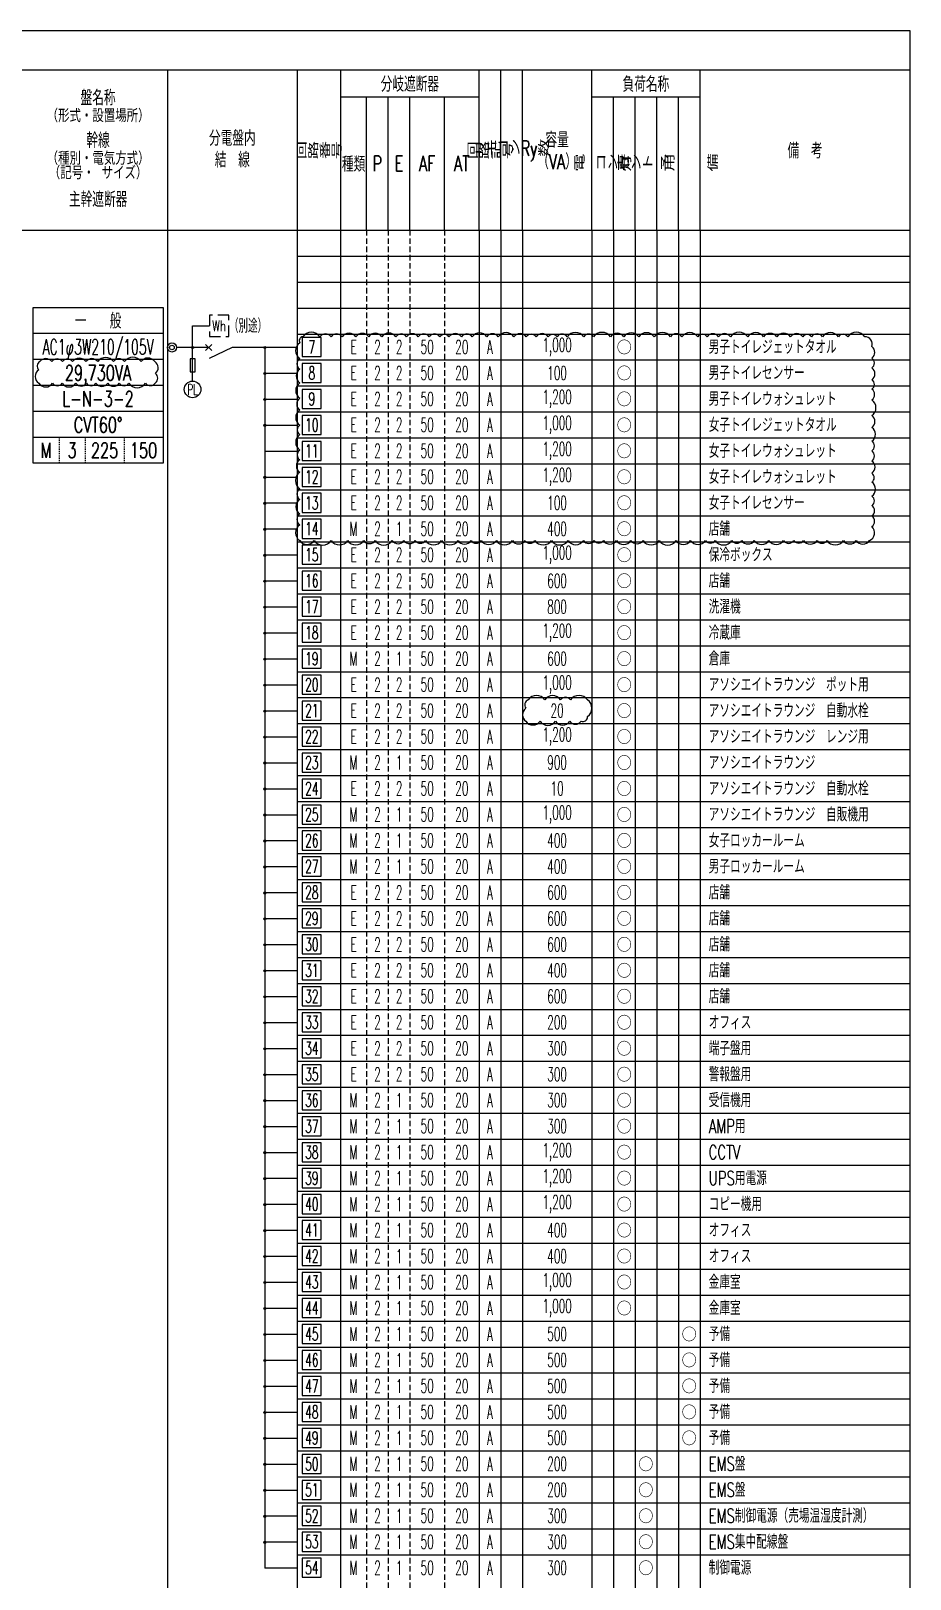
# Model space of a CAD drawing. Header units: millimetres. Extents: x 14 to 1769, y 15 to 581.
# Drawn here: x 624.5 to 827.5, y 223.8 to 581.4 of the extents above; entities that cross this region are included whole.
import ezdxf
from ezdxf.enums import TextEntityAlignment as Align

# ---------------------------------------------------------------- set-up
doc = ezdxf.new("R2010")
doc.units = ezdxf.units.MM
doc.header["$LTSCALE"] = 0.2
for name, pattern in [('_ Dot', [2.6, 1.4, -1.2]), ('DASHED', [19.05, 12.7, -6.35]), ('HIDDEN', [9.525, 6.35, -3.175])]:
    doc.linetypes.add(name, pattern=pattern)
for name, color, linetype in [('1_文字', 3, 'Continuous'), ('1_盤内配線', 1, 'Continuous'), ('1_表', 7, 'Continuous')]:
    doc.layers.add(name, color=color, linetype=linetype)
doc.layers.add('1_追加変更', color=10, linetype='Continuous', plot=False)
doc.styles.add('S', font='simplex.shx', dxfattribs={"width": 0.7, "height": 3, "bigfont": 'extfont2.shx'})
doc.styles.get("Standard").update_dxf_attribs({"font": 'simplex.shx', "width": 0.7, "bigfont": 'extfont2.shx'})
doc.styles.add('V', font='simplex.shx', dxfattribs={"width": 0.7, "height": 3.2, "bigfont": '@extfont2.shx'})

msp = doc.modelspace()

# ---------------------------------------------------------------- linework, layer by layer
at = {"layer": '1_文字', "linetype": 'Continuous'}
for p, q in [((655, 511.57), (625, 511.57)), ((655, 505.57), (625, 505.57)), ((655, 499.57), (625, 499.57)), ((655, 493.57), (625, 493.57)), ((655, 487.57), (625, 487.57))]:
    msp.add_line(p, q, dxfattribs=at)
at = {"layer": '1_文字', "linetype": '_ Dot'}
for p, q in [((631, 487.57), (631, 481.57)), ((637, 487.57), (637, 481.57)), ((646, 487.57), (646, 481.57))]:
    msp.add_line(p, q, dxfattribs=at)
at = {"layer": '1_文字', "linetype": 'Continuous'}
msp.add_lwpolyline([(625, 517.57), (655, 517.57), (655, 481.57), (625, 481.57)], close=True, dxfattribs=at)
at = {"layer": '1_文字'}
for points in [[(687.15, 506.24), (691.55, 506.24), (691.55, 510.64), (687.15, 510.64)], [(687.15, 500.24), (691.55, 500.24), (691.55, 504.64), (687.15, 504.64)], [(687.15, 494.24), (691.55, 494.24), (691.55, 498.64), (687.15, 498.64)], [(687.15, 488.24), (691.55, 488.24), (691.55, 492.64), (687.15, 492.64)], [(687.15, 482.24), (691.55, 482.24), (691.55, 486.64), (687.15, 486.64)], [(687.15, 476.24), (691.55, 476.24), (691.55, 480.64), (687.15, 480.64)], [(687.15, 470.24), (691.55, 470.24), (691.55, 474.64), (687.15, 474.64)], [(687.15, 464.24), (691.55, 464.24), (691.55, 468.64), (687.15, 468.64)], [(687.15, 458.24), (691.55, 458.24), (691.55, 462.64), (687.15, 462.64)], [(687.15, 452.24), (691.55, 452.24), (691.55, 456.64), (687.15, 456.64)], [(687.15, 446.24), (691.55, 446.24), (691.55, 450.64), (687.15, 450.64)], [(687.15, 440.24), (691.55, 440.24), (691.55, 444.64), (687.15, 444.64)], [(687.15, 434.24), (691.55, 434.24), (691.55, 438.64), (687.15, 438.64)], [(687.15, 428.24), (691.55, 428.24), (691.55, 432.64), (687.15, 432.64)], [(687.15, 422.24), (691.55, 422.24), (691.55, 426.64), (687.15, 426.64)], [(687.15, 416.24), (691.55, 416.24), (691.55, 420.64), (687.15, 420.64)], [(687.15, 410.24), (691.55, 410.24), (691.55, 414.64), (687.15, 414.64)], [(687.15, 404.24), (691.55, 404.24), (691.55, 408.64), (687.15, 408.64)], [(687.15, 398.24), (691.55, 398.24), (691.55, 402.64), (687.15, 402.64)], [(687.15, 392.24), (691.55, 392.24), (691.55, 396.64), (687.15, 396.64)], [(687.15, 386.24), (691.55, 386.24), (691.55, 390.64), (687.15, 390.64)], [(687.15, 380.24), (691.55, 380.24), (691.55, 384.64), (687.15, 384.64)], [(687.15, 374.24), (691.55, 374.24), (691.55, 378.64), (687.15, 378.64)], [(687.15, 368.24), (691.55, 368.24), (691.55, 372.64), (687.15, 372.64)], [(687.15, 362.24), (691.55, 362.24), (691.55, 366.64), (687.15, 366.64)], [(687.15, 356.24), (691.55, 356.24), (691.55, 360.64), (687.15, 360.64)], [(687.15, 350.24), (691.55, 350.24), (691.55, 354.64), (687.15, 354.64)], [(687.15, 344.24), (691.55, 344.24), (691.55, 348.64), (687.15, 348.64)], [(687.15, 338.24), (691.55, 338.24), (691.55, 342.64), (687.15, 342.64)], [(687.15, 332.24), (691.55, 332.24), (691.55, 336.64), (687.15, 336.64)], [(687.15, 326.24), (691.55, 326.24), (691.55, 330.64), (687.15, 330.64)], [(687.15, 320.24), (691.55, 320.24), (691.55, 324.64), (687.15, 324.64)], [(687.15, 314.24), (691.55, 314.24), (691.55, 318.64), (687.15, 318.64)], [(687.15, 308.24), (691.55, 308.24), (691.55, 312.64), (687.15, 312.64)], [(687.15, 302.24), (691.55, 302.24), (691.55, 306.64), (687.15, 306.64)], [(687.15, 296.24), (691.55, 296.24), (691.55, 300.64), (687.15, 300.64)], [(687.15, 290.24), (691.55, 290.24), (691.55, 294.64), (687.15, 294.64)], [(687.15, 284.24), (691.55, 284.24), (691.55, 288.64), (687.15, 288.64)], [(687.15, 278.24), (691.55, 278.24), (691.55, 282.64), (687.15, 282.64)], [(687.15, 272.24), (691.55, 272.24), (691.55, 276.64), (687.15, 276.64)], [(687.15, 266.24), (691.55, 266.24), (691.55, 270.64), (687.15, 270.64)], [(687.15, 260.24), (691.55, 260.24), (691.55, 264.64), (687.15, 264.64)], [(687.15, 254.24), (691.55, 254.24), (691.55, 258.64), (687.15, 258.64)], [(687.15, 248.24), (691.55, 248.24), (691.55, 252.64), (687.15, 252.64)], [(687.15, 242.24), (691.55, 242.24), (691.55, 246.64), (687.15, 246.64)], [(687.15, 236.24), (691.55, 236.24), (691.55, 240.64), (687.15, 240.64)], [(687.15, 230.24), (691.55, 230.24), (691.55, 234.64), (687.15, 234.64)], [(687.15, 224.24), (691.55, 224.24), (691.55, 228.64), (687.15, 228.64)]]:
    msp.add_lwpolyline(points, close=True, dxfattribs=at)
at = {"layer": '1_盤内配線', "color": 1, "linetype": 'Continuous'}
for p, q in [((661.83, 500.56), (661.83, 513.33)), ((661.83, 513.33), (665.71, 513.33))]:
    msp.add_line(p, q, dxfattribs=at)
at = {"layer": '1_盤内配線', "linetype": 'Continuous'}
for p, q in [((665.55, 508.33), (658.1, 508.33)), ((686, 508.33), (671, 508.33)), ((678.5, 508.33), (678.5, 226.33)), ((686, 502.33), (678.5, 502.33)), ((686, 496.33), (678.5, 496.33)), ((686, 490.33), (678.5, 490.33)), ((686, 484.33), (678.5, 484.33)), ((686, 478.33), (678.5, 478.33)), ((686, 472.33), (678.5, 472.33)), ((686, 466.33), (678.5, 466.33)), ((686, 460.33), (678.5, 460.33)), ((686, 454.33), (678.5, 454.33)), ((686, 448.33), (678.5, 448.33)), ((686, 442.33), (678.5, 442.33)), ((686, 436.33), (678.5, 436.33)), ((686, 430.33), (678.5, 430.33)), ((686, 424.33), (678.5, 424.33)), ((686, 418.33), (678.5, 418.33)), ((686, 412.33), (678.5, 412.33)), ((686, 406.33), (678.5, 406.33)), ((686, 400.33), (678.5, 400.33)), ((686, 394.33), (678.5, 394.33)), ((686, 388.33), (678.5, 388.33)), ((686, 382.33), (678.5, 382.33)), ((686, 376.33), (678.5, 376.33)), ((686, 370.33), (678.5, 370.33)), ((686, 364.33), (678.5, 364.33)), ((686, 358.33), (678.5, 358.33)), ((686, 352.33), (678.5, 352.33)), ((686, 346.33), (678.5, 346.33)), ((686, 340.33), (678.5, 340.33)), ((686, 334.33), (678.5, 334.33)), ((686, 328.33), (678.5, 328.33)), ((686, 322.33), (678.5, 322.33)), ((686, 316.33), (678.5, 316.33)), ((686, 310.33), (678.5, 310.33)), ((686, 304.33), (678.5, 304.33)), ((686, 298.33), (678.5, 298.33)), ((686, 292.33), (678.5, 292.33)), ((686, 286.33), (678.5, 286.33)), ((686, 280.33), (678.5, 280.33)), ((686, 274.33), (678.5, 274.33)), ((686, 268.33), (678.5, 268.33)), ((686, 262.33), (678.5, 262.33)), ((686, 256.33), (678.5, 256.33)), ((686, 250.33), (678.5, 250.33)), ((686, 244.33), (678.5, 244.33)), ((686, 238.33), (678.5, 238.33)), ((686, 232.33), (678.5, 232.33)), ((686, 226.33), (678.5, 226.33))]:
    msp.add_line(p, q, dxfattribs=at)
at = {"layer": '1_盤内配線', "color": 2}
for p, q in [((664.84, 509.03), (666.26, 507.62)), ((666.26, 509.03), (664.84, 507.62))]:
    msp.add_line(p, q, dxfattribs=at)
at = {"layer": '1_盤内配線', "color": 2, "linetype": 'Continuous'}
msp.add_line((671, 508.33), (665.62, 505.82), dxfattribs=at)
at = {"layer": '1_盤内配線', "color": 7, "linetype": 'DASHED'}
msp.add_lwpolyline([(665.71, 510.83), (670.21, 510.83), (670.21, 515.83), (665.71, 515.83)], close=True, dxfattribs=at)
at = {"layer": '1_盤内配線', "color": 2, "linetype": 'Continuous'}
msp.add_lwpolyline([(661.23, 502.71), (662.43, 502.71), (662.43, 505.71), (661.23, 505.71)], close=True, dxfattribs=at)
at = {"layer": '1_盤内配線', "color": 4, "linetype": 'Continuous'}
for radius in [1.05, 0.525]:
    msp.add_circle((657.05, 508.33), radius, dxfattribs=at)
at = {"layer": '1_盤内配線', "linetype": 'Continuous'}
for centre in [(661.83, 508.33), (678.5, 508.33), (678.5, 502.33), (678.5, 496.33), (678.5, 490.33), (678.5, 478.33), (678.5, 472.33), (678.5, 466.33), (678.5, 460.33), (678.5, 454.33), (678.5, 448.33), (678.5, 442.33), (678.5, 436.33), (678.5, 430.33), (678.5, 424.33), (678.5, 418.33), (678.5, 412.33), (678.5, 406.33), (678.5, 400.33), (678.5, 394.33), (678.5, 388.33), (678.5, 382.33), (678.5, 376.33), (678.5, 370.33), (678.5, 364.33), (678.5, 358.33), (678.5, 352.33), (678.5, 346.33), (678.5, 340.33), (678.5, 334.33), (678.5, 328.33), (678.5, 322.33), (678.5, 316.33), (678.5, 310.33), (678.5, 304.33), (678.5, 298.33), (678.5, 292.33), (678.5, 286.33), (678.5, 280.33), (678.5, 274.33), (678.5, 268.33), (678.5, 262.33), (678.5, 256.33), (678.5, 250.33), (678.5, 244.33), (678.5, 238.33), (678.5, 232.33)]:
    msp.add_circle(centre, 0.25, dxfattribs=at)
at = {"layer": '1_盤内配線', "color": 2, "linetype": 'Continuous'}
msp.add_circle((661.83, 498.64), 1.92, dxfattribs=at)
at = {"layer": '1_表', "color": 6, "linetype": 'Continuous'}
msp.add_line((13.5, 572.44), (827.5, 572.44), dxfattribs=at)
at = {"layer": '1_表', "linetype": 'Continuous'}
for p, q in [((656, 572.44), (656, 535.44)), ((686, 572.44), (686, 535.44)), ((696, 572.44), (696, 535.44)), ((728, 535.44), (728, 572.44)), ((733, 535.44), (733, 572.44)), ((738, 535.44), (738, 572.44)), ((754, 535.44), (754, 572.44)), ((779, 535.44), (779, 572.44)), ((696, 566.19), (728, 566.19)), ((702, 535.44), (702, 566.19)), ((707, 535.44), (707, 566.19)), ((712, 535.44), (712, 566.19)), ((720, 535.44), (720, 566.19)), ((754, 566.19), (779, 566.19)), ((759, 535.44), (759, 566.19)), ((764, 535.44), (764, 566.19)), ((769, 535.44), (769, 566.19)), ((774, 535.44), (774, 566.19)), ((656, 535.44), (656, 31.44)), ((686, 535.44), (686, 31.44)), ((696, 535.44), (696, 31.44)), ((728, 535.44), (728, 31.44)), ((733, 535.44), (733, 31.44)), ((738, 535.44), (738, 31.44)), ((754, 535.44), (754, 31.44)), ((759, 535.44), (759, 31.44)), ((764, 535.44), (764, 31.44)), ((769, 535.44), (769, 31.44)), ((774, 535.44), (774, 31.44)), ((779, 535.44), (779, 31.44)), ((686, 529.44), (827.5, 529.44)), ((686, 523.44), (827.5, 523.44)), ((686, 517.44), (827.5, 517.44)), ((686, 511.44), (827.5, 511.44)), ((686, 505.44), (827.5, 505.44)), ((686, 499.44), (827.5, 499.44)), ((686, 493.44), (827.5, 493.44)), ((686, 487.44), (827.5, 487.44)), ((686, 481.44), (827.5, 481.44)), ((686, 475.44), (827.5, 475.44)), ((686, 469.44), (827.5, 469.44)), ((686, 463.44), (827.5, 463.44)), ((686, 457.44), (827.5, 457.44)), ((686, 451.44), (827.5, 451.44)), ((686, 445.44), (827.5, 445.44)), ((686, 439.44), (827.5, 439.44)), ((686, 433.44), (827.5, 433.44)), ((686, 427.44), (827.5, 427.44)), ((686, 421.44), (827.5, 421.44)), ((686, 415.44), (827.5, 415.44)), ((686, 409.44), (827.5, 409.44)), ((686, 403.44), (827.5, 403.44)), ((686, 397.44), (827.5, 397.44)), ((686, 391.44), (827.5, 391.44)), ((686, 385.44), (827.5, 385.44)), ((686, 379.44), (827.5, 379.44)), ((686, 373.44), (827.5, 373.44)), ((686, 367.44), (827.5, 367.44)), ((686, 361.44), (827.5, 361.44)), ((686, 355.44), (827.5, 355.44)), ((686, 349.44), (827.5, 349.44)), ((686, 343.44), (827.5, 343.44)), ((686, 337.44), (827.5, 337.44)), ((686, 331.44), (827.5, 331.44)), ((686, 325.44), (827.5, 325.44)), ((686, 319.44), (827.5, 319.44)), ((686, 313.44), (827.5, 313.44)), ((686, 307.44), (827.5, 307.44)), ((686, 301.44), (827.5, 301.44)), ((686, 295.44), (827.5, 295.44)), ((686, 289.44), (827.5, 289.44)), ((686, 283.44), (827.5, 283.44)), ((686, 277.44), (827.5, 277.44)), ((686, 271.44), (827.5, 271.44)), ((686, 265.44), (827.5, 265.44)), ((686, 259.44), (827.5, 259.44)), ((686, 253.44), (827.5, 253.44)), ((686, 247.44), (827.5, 247.44)), ((686, 241.44), (827.5, 241.44)), ((686, 235.44), (827.5, 235.44)), ((686, 229.44), (827.5, 229.44))]:
    msp.add_line(p, q, dxfattribs=at)
at = {"layer": '1_表', "linetype": 'HIDDEN'}
for p, q in [((702, 535.44), (702, 31.44)), ((707, 535.44), (707, 31.44)), ((712, 535.44), (712, 31.44)), ((720, 535.44), (720, 31.44))]:
    msp.add_line(p, q, dxfattribs=at)
at = {"layer": '1_表', "color": 6}
msp.add_lwpolyline([(13.5, 31.44), (827.5, 31.44), (827.5, 581.44), (13.5, 581.44)], close=True, dxfattribs=at)
at = {"layer": '1_表', "color": 6, "linetype": 'Continuous'}
msp.add_lwpolyline([(217, 535.44), (404.5, 535.44), (827.5, 535.44)], dxfattribs=at)
at = {"layer": '1_追加変更'}
for points in [[(686.56, 463.71, 0.520567), (689.88, 463.71, 0.520567), (693.84, 463.71, 0.520567), (697.64, 463.71, 0.520567), (701.36, 463.71, 0.520567), (703.99, 463.71, 0.520567), (707.94, 463.71, 0.520567), (710.64, 463.71, 0.520567), (713.26, 463.71, 0.520567), (715.63, 463.71, 0.520567), (719.31, 463.71, 0.520567), (723.12, 463.71, 0.520567), (726.12, 463.71, 0.520567), (728.46, 463.71, 0.520567), (731.98, 463.71, 0.520567), (735.7, 463.71, 0.520567), (738.59, 463.71, 0.520567), (740.85, 463.71, 0.520567), (744.68, 463.71, 0.520567), (748.52, 463.71, 0.520567), (752.1, 463.71, 0.520567), (754.57, 463.71, 0.520567), (756.7, 463.71, 0.520567), (759.7, 463.71, 0.520567), (763.06, 463.71, 0.520567), (765.85, 463.71, 0.520567), (769.59, 463.71, 0.520567), (773.48, 463.71, 0.520567), (776.83, 463.71, 0.520567), (780.28, 463.71, 0.520567), (782.52, 463.71, 0.520567), (786.37, 463.71, 0.520567), (788.63, 463.71, 0.520567), (791.54, 463.71, 0.520567), (794.93, 463.71, 0.520567), (798.27, 463.71, 0.520567), (800.69, 463.71, 0.520567), (802.91, 463.71, 0.520567), (806.03, 463.71, 0.520567), (808.33, 463.71, 0.520567), (812.14, 463.71, 0.520567), (815.08, 463.71, 0.520567), (818.14, 463.71, 0.520567), (818.69, 466.96, 0.520567), (818.69, 469.41, 0.520567), (818.69, 471.79, 0.520567), (818.69, 473.99, 0.520567), (818.69, 477.2, 0.520567), (818.69, 479.29, 0.520567), (818.69, 482.1, 0.520567), (818.69, 484.43, 0.520567), (818.69, 486.72, 0.520567), (818.69, 489.85, 0.520567), (818.69, 492.58, 0.520567), (818.69, 496.23, 0.520567), (818.69, 498.7, 0.520567), (818.69, 500.88, 0.520567), (818.69, 503.61, 0.520567), (818.69, 505.88, 0.520567), (818.69, 508.52, 0.520567), (817.07, 510.81, 0.520567), (813.1, 510.81, 0.520567), (810.96, 510.81, 0.520567), (807.29, 510.81, 0.520567), (804.75, 510.81, 0.520567), (802.74, 510.81, 0.520567), (799.9, 510.81, 0.520567), (796.71, 510.81, 0.520567), (793.7, 510.81, 0.520567), (790.01, 510.81, 0.520567), (786.02, 510.81, 0.520567), (783.29, 510.81, 0.520567), (780.63, 510.81, 0.520567), (778.47, 510.81, 0.520567), (774.82, 510.81, 0.520567), (772.17, 510.81, 0.520567), (768.41, 510.81, 0.520567), (764.85, 510.81, 0.520567), (761.41, 510.81, 0.520567), (758.32, 510.81, 0.520567), (754.44, 510.81, 0.520567), (752.15, 510.81, 0.520567), (748.3, 510.81, 0.520567), (745.98, 510.81, 0.520567), (743.97, 510.81, 0.520567), (741.14, 510.81, 0.520567), (738.89, 510.81, 0.520567), (736.02, 510.81, 0.520567), (732.39, 510.81, 0.520567), (729.76, 510.81, 0.520567), (726.41, 510.81, 0.520567), (723.93, 510.81, 0.520567), (721.03, 510.81, 0.520567), (718.94, 510.81, 0.520567), (716.47, 510.81, 0.520567), (713.94, 510.81, 0.520567), (711.24, 510.81, 0.520567), (708.79, 510.81, 0.520567), (705.52, 510.81, 0.520567), (702.49, 510.81, 0.520567), (699.55, 510.81, 0.520567), (696.34, 510.81, 0.520567), (693.79, 510.81, 0.520567), (691.24, 510.81, 0.520567), (687.28, 510.81, 0.520567), (686.56, 509.39, 0.520567), (686.56, 505.78, 0.520567), (686.56, 503.34, 0.520567), (686.56, 500.15, 0.520567), (686.56, 496.6, 0.520567), (686.56, 493.91, 0.520567), (686.56, 490.36, 0.520567), (686.56, 488.2, 0.520567), (686.56, 484.63, 0.520567), (686.56, 482.4, 0.520567), (686.56, 479.49, 0.520567), (686.56, 475.69, 0.520567), (686.56, 473.23, 0.520567), (686.56, 469.89, 0.520567), (686.56, 467.36, 0.520567)], [(626.3, 500.05, 0.520567), (629.5, 500.05, 0.520567), (631.68, 500.05, 0.520567), (634.89, 500.05, 0.520567), (637.33, 500.05, 0.520567), (639.49, 500.05, 0.520567), (642.23, 500.05, 0.520567), (644.89, 500.05, 0.520567), (647.1, 500.05, 0.520567), (650.97, 500.05, 0.520567), (653.23, 500.16, 0.520567), (653.23, 502.33, 0.520567), (653.07, 505.06, 0.520567), (649.93, 505.06, 0.520567), (646.11, 505.06, 0.520567), (643.55, 505.06, 0.520567), (639.93, 505.06, 0.520567), (637.2, 505.06, 0.520567), (634.11, 505.06, 0.520567), (631.77, 505.06, 0.520567), (629.3, 505.06, 0.520567), (626.56, 505.06, 0.520567), (626.3, 503.2, 0.520567)], [(738.8, 421.97, 0.520567), (742.05, 421.97, 0.520567), (745.63, 421.97, 0.520567), (748.92, 421.97, 0.520567), (751.52, 421.97, 0.520567), (753.05, 423.07, 0.520567), (753.05, 426.9, 0.520567), (749.09, 426.95, 0.520567), (746.8, 426.95, 0.520567), (743.13, 426.95, 0.520567), (739.34, 426.95, 0.520567), (738.8, 424.99, 0.520567)]]:
    msp.add_lwpolyline(points, format="xyb", close=True, dxfattribs=at)

# ---------------------------------------------------------------- texts
at = {"layer": '1_文字', "linetype": 'Continuous'}
for s, height, width, p in [('分岐遮断器', 3.5, 0.7, (712, 569.31)), ('負荷名称', 3.5, 0.7, (766.5, 569.31)), ('盤名称', 3.5, 0.7, (640, 566.19)), ('（形式・設置場所）', 3, 0.8, (640, 562.03)), ('幹線', 3.5, 0.7, (640, 556.35)), ('容量', 3.5, 0.7, (746, 556.44)), ('備\u3000考', 3.5, 0.7, (803.25, 553.94)), ('（種別・電気方式）', 3, 0.8, (640, 552.18)), ('種類', 3.5, 0.7, (699, 550.81)), ('P', 3.5, 0.7, (704.5, 550.81)), ('E', 3.5, 0.7, (709.5, 550.81)), ('AF', 3.5, 0.7, (716, 550.81)), ('AT', 3.5, 0.7, (724, 550.81)), ('（VA）', 3.5, 0.7, (746, 551.44)), ('（記号・ サイズ）', 3, 0.8, (640, 548.85)), ('主幹遮断器', 3.5, 0.7, (640, 542.69))]:
    msp.add_text(s, height=height, dxfattribs=dict(at, width=width)).set_placement(p, align=Align.MIDDLE)
for s, width, p in [('分電盤内', 0.7, (671, 556.66)), ('結\u3000線', 0.7, (671, 551.66)), ('一\u3000\u3000般', 0.7, (640, 514.46)), ('AC1φ3W210/105V', 0.6, (640, 508.46)), ('29,730VA', 0.7, (640, 502.46)), ('L-N-3-2', 0.7, (640, 496.46)), ('CVT60°', 0.7, (640, 490.46)), ('M', 0.7, (628, 484.57)), ('3', 0.7, (634, 484.57)), ('225', 0.7, (641.5, 484.57)), ('150', 0.7, (650.5, 484.57))]:
    msp.add_text(s, height=3.5, dxfattribs=dict(at, width=width)).set_placement(p, align=Align.MIDDLE_CENTER)
at = {"layer": '1_文字', "linetype": 'Continuous', "style": 'V', "width": 0.7}
for s, p in [('回路番号', (691, 553.94)), ('回路記号', (730.5, 553.94)), ('リモコンRy数', (735.5, 553.94)), ('電\u3000\u3000\u3000灯', (756.5, 551.03)), ('コンセント', (761.5, 551.03)), ('専\u3000\u3000\u3000用', (766.5, 551.03)), ('予\u3000\u3000\u3000備', (776.5, 551.03))]:
    msp.add_text(s, height=3.5, dxfattribs=at).set_placement(p, align=Align.MIDDLE)
at = {"layer": '1_文字'}
for s, width, p in [('（別途）', 0.6, (670.21, 513.33)), ('男子トイレジェットタオル', 0.7, (781, 508.44)), ('男子トイレセンサー', 0.7, (781, 502.44)), ('男子トイレウォシュレット', 0.7, (781, 496.44)), ('女子トイレジェットタオル', 0.7, (781, 490.44)), ('女子トイレウォシュレット', 0.7, (781, 484.44)), ('女子トイレウォシュレット', 0.7, (781, 478.44)), ('女子トイレセンサー', 0.7, (781, 472.44)), ('店舗', 0.7, (781, 466.44)), ('保冷ボックス', 0.7, (781, 460.44)), ('店舗', 0.7, (781, 454.44)), ('洗濯機', 0.7, (781, 448.44)), ('冷蔵庫', 0.7, (781, 442.44)), ('倉庫', 0.7, (781, 436.44)), ('アソシエイトラウンジ\u3000ポット用', 0.7, (781, 430.44)), ('アソシエイトラウンジ\u3000自動水栓', 0.7, (781, 424.44)), ('アソシエイトラウンジ\u3000レンジ用', 0.7, (781, 418.44)), ('アソシエイトラウンジ', 0.7, (781, 412.44)), ('アソシエイトラウンジ\u3000自動水栓', 0.7, (781, 406.44)), ('アソシエイトラウンジ\u3000自販機用', 0.7, (781, 400.44)), ('女子ロッカールーム', 0.7, (781, 394.44)), ('男子ロッカールーム', 0.7, (781, 388.44)), ('店舗', 0.7, (781, 382.44)), ('店舗', 0.7, (781, 376.44)), ('店舗', 0.7, (781, 370.44)), ('店舗', 0.7, (781, 364.44)), ('店舗', 0.7, (781, 358.44)), ('オフィス', 0.7, (781, 352.44)), ('端子盤用', 0.7, (781, 346.44)), ('警報盤用', 0.7, (781, 340.44)), ('受信機用', 0.7, (781, 334.44)), ('AMP用', 0.7, (781, 328.44)), ('CCTV', 0.7, (781, 322.44)), ('UPS用電源', 0.7, (781, 316.44)), ('コピー機用', 0.7, (781, 310.44)), ('オフィス', 0.7, (781, 304.44)), ('オフィス', 0.7, (781, 298.44)), ('金庫室', 0.7, (781, 292.44)), ('金庫室', 0.7, (781, 286.44)), ('予備', 0.7, (781, 280.44)), ('予備', 0.7, (781, 274.44)), ('予備', 0.7, (781, 268.44)), ('予備', 0.7, (781, 262.44)), ('予備', 0.7, (781, 256.44)), ('EMS盤', 0.7, (781, 250.44)), ('EMS盤', 0.7, (781, 244.44)), ('EMS制御電源（売場温湿度計測）', 0.7, (781, 238.44)), ('EMS集中配線盤', 0.7, (781, 232.44)), ('制御電源', 0.7, (781, 226.44))]:
    msp.add_text(s, height=3.2, dxfattribs=dict(at, width=width)).set_placement(p, align=Align.MIDDLE_LEFT)
for s, height, width, p in [('7', 3, 0.6, (689.35, 508.44)), ('E', 3.2, 0.55, (699, 508.44)), ('2', 3.2, 0.55, (704.5, 508.44)), ('2', 3.2, 0.55, (709.5, 508.44)), ('50', 3.2, 0.55, (716, 508.44)), ('20', 3.2, 0.55, (724, 508.44)), ('A', 3.2, 0.55, (730.5, 508.44)), ('1,000', 3.2, 0.55, (746, 508.44)), ('8', 3, 0.6, (689.35, 502.44)), ('E', 3.2, 0.55, (699, 502.44)), ('2', 3.2, 0.55, (704.5, 502.44)), ('2', 3.2, 0.55, (709.5, 502.44)), ('50', 3.2, 0.55, (716, 502.44)), ('20', 3.2, 0.55, (724, 502.44)), ('A', 3.2, 0.55, (730.5, 502.44)), ('100', 3.2, 0.55, (746, 502.44)), ('9', 3, 0.6, (689.35, 496.44)), ('E', 3.2, 0.55, (699, 496.44)), ('2', 3.2, 0.55, (704.5, 496.44)), ('2', 3.2, 0.55, (709.5, 496.44)), ('50', 3.2, 0.55, (716, 496.44)), ('20', 3.2, 0.55, (724, 496.44)), ('A', 3.2, 0.55, (730.5, 496.44)), ('1,200', 3.2, 0.55, (746, 496.44)), ('10', 3, 0.6, (689.35, 490.44)), ('E', 3.2, 0.55, (699, 490.44)), ('2', 3.2, 0.55, (704.5, 490.44)), ('2', 3.2, 0.55, (709.5, 490.44)), ('50', 3.2, 0.55, (716, 490.44)), ('20', 3.2, 0.55, (724, 490.44)), ('A', 3.2, 0.55, (730.5, 490.44)), ('1,000', 3.2, 0.55, (746, 490.44)), ('1,200', 3.2, 0.55, (746, 484.44)), ('11', 3, 0.6, (689.35, 484.44)), ('E', 3.2, 0.55, (699, 484.44)), ('2', 3.2, 0.55, (704.5, 484.44)), ('2', 3.2, 0.55, (709.5, 484.44)), ('50', 3.2, 0.55, (716, 484.44)), ('20', 3.2, 0.55, (724, 484.44)), ('A', 3.2, 0.55, (730.5, 484.44)), ('12', 3, 0.6, (689.35, 478.44)), ('E', 3.2, 0.55, (699, 478.44)), ('2', 3.2, 0.55, (704.5, 478.44)), ('2', 3.2, 0.55, (709.5, 478.44)), ('50', 3.2, 0.55, (716, 478.44)), ('20', 3.2, 0.55, (724, 478.44)), ('A', 3.2, 0.55, (730.5, 478.44)), ('1,200', 3.2, 0.55, (746, 478.44)), ('13', 3, 0.6, (689.35, 472.44)), ('E', 3.2, 0.55, (699, 472.44)), ('2', 3.2, 0.55, (704.5, 472.44)), ('2', 3.2, 0.55, (709.5, 472.44)), ('50', 3.2, 0.55, (716, 472.44)), ('20', 3.2, 0.55, (724, 472.44)), ('A', 3.2, 0.55, (730.5, 472.44)), ('100', 3.2, 0.55, (746, 472.44)), ('14', 3, 0.6, (689.35, 466.44)), ('M', 3.2, 0.55, (699, 466.44)), ('2', 3.2, 0.55, (704.5, 466.44)), ('1', 3.2, 0.55, (709.5, 466.44)), ('50', 3.2, 0.55, (716, 466.44)), ('20', 3.2, 0.55, (724, 466.44)), ('A', 3.2, 0.55, (730.5, 466.44)), ('400', 3.2, 0.55, (746, 466.44)), ('15', 3, 0.6, (689.35, 460.44)), ('E', 3.2, 0.55, (699, 460.44)), ('2', 3.2, 0.55, (704.5, 460.44)), ('2', 3.2, 0.55, (709.5, 460.44)), ('50', 3.2, 0.55, (716, 460.44)), ('20', 3.2, 0.55, (724, 460.44)), ('A', 3.2, 0.55, (730.5, 460.44)), ('1,000', 3.2, 0.55, (746, 460.44)), ('16', 3, 0.6, (689.35, 454.44)), ('E', 3.2, 0.55, (699, 454.44)), ('2', 3.2, 0.55, (704.5, 454.44)), ('2', 3.2, 0.55, (709.5, 454.44)), ('50', 3.2, 0.55, (716, 454.44)), ('20', 3.2, 0.55, (724, 454.44)), ('A', 3.2, 0.55, (730.5, 454.44)), ('600', 3.2, 0.55, (746, 454.44)), ('17', 3, 0.6, (689.35, 448.44)), ('E', 3.2, 0.55, (699, 448.44)), ('2', 3.2, 0.55, (704.5, 448.44)), ('2', 3.2, 0.55, (709.5, 448.44)), ('50', 3.2, 0.55, (716, 448.44)), ('20', 3.2, 0.55, (724, 448.44)), ('A', 3.2, 0.55, (730.5, 448.44)), ('800', 3.2, 0.55, (746, 448.44)), ('18', 3, 0.6, (689.35, 442.44)), ('E', 3.2, 0.55, (699, 442.44)), ('2', 3.2, 0.55, (704.5, 442.44)), ('2', 3.2, 0.55, (709.5, 442.44)), ('50', 3.2, 0.55, (716, 442.44)), ('20', 3.2, 0.55, (724, 442.44)), ('A', 3.2, 0.55, (730.5, 442.44)), ('1,200', 3.2, 0.55, (746, 442.44)), ('19', 3, 0.6, (689.35, 436.44)), ('M', 3.2, 0.55, (699, 436.44)), ('2', 3.2, 0.55, (704.5, 436.44)), ('1', 3.2, 0.55, (709.5, 436.44)), ('50', 3.2, 0.55, (716, 436.44)), ('20', 3.2, 0.55, (724, 436.44)), ('A', 3.2, 0.55, (730.5, 436.44)), ('600', 3.2, 0.55, (746, 436.44)), ('20', 3, 0.6, (689.35, 430.44)), ('E', 3.2, 0.55, (699, 430.44)), ('2', 3.2, 0.55, (704.5, 430.44)), ('2', 3.2, 0.55, (709.5, 430.44)), ('50', 3.2, 0.55, (716, 430.44)), ('20', 3.2, 0.55, (724, 430.44)), ('A', 3.2, 0.55, (730.5, 430.44)), ('1,000', 3.2, 0.55, (746, 430.44)), ('21', 3, 0.6, (689.35, 424.44)), ('E', 3.2, 0.55, (699, 424.44)), ('2', 3.2, 0.55, (704.5, 424.44)), ('2', 3.2, 0.55, (709.5, 424.44)), ('50', 3.2, 0.55, (716, 424.44)), ('20', 3.2, 0.55, (724, 424.44)), ('A', 3.2, 0.55, (730.5, 424.44)), ('20', 3.2, 0.55, (746, 424.44)), ('22', 3, 0.6, (689.35, 418.44)), ('E', 3.2, 0.55, (699, 418.44)), ('2', 3.2, 0.55, (704.5, 418.44)), ('2', 3.2, 0.55, (709.5, 418.44)), ('50', 3.2, 0.55, (716, 418.44)), ('20', 3.2, 0.55, (724, 418.44)), ('A', 3.2, 0.55, (730.5, 418.44)), ('1,200', 3.2, 0.55, (746, 418.44)), ('23', 3, 0.6, (689.35, 412.44)), ('M', 3.2, 0.55, (699, 412.44)), ('2', 3.2, 0.55, (704.5, 412.44)), ('1', 3.2, 0.55, (709.5, 412.44)), ('50', 3.2, 0.55, (716, 412.44)), ('20', 3.2, 0.55, (724, 412.44)), ('A', 3.2, 0.55, (730.5, 412.44)), ('900', 3.2, 0.55, (746, 412.44)), ('24', 3, 0.6, (689.35, 406.44)), ('E', 3.2, 0.55, (699, 406.44)), ('2', 3.2, 0.55, (704.5, 406.44)), ('2', 3.2, 0.55, (709.5, 406.44)), ('50', 3.2, 0.55, (716, 406.44)), ('20', 3.2, 0.55, (724, 406.44)), ('A', 3.2, 0.55, (730.5, 406.44)), ('10', 3.2, 0.55, (746, 406.44)), ('25', 3, 0.6, (689.35, 400.44)), ('M', 3.2, 0.55, (699, 400.44)), ('2', 3.2, 0.55, (704.5, 400.44)), ('1', 3.2, 0.55, (709.5, 400.44)), ('50', 3.2, 0.55, (716, 400.44)), ('20', 3.2, 0.55, (724, 400.44)), ('A', 3.2, 0.55, (730.5, 400.44)), ('1,000', 3.2, 0.55, (746, 400.44)), ('26', 3, 0.6, (689.35, 394.44)), ('M', 3.2, 0.55, (699, 394.44)), ('2', 3.2, 0.55, (704.5, 394.44)), ('1', 3.2, 0.55, (709.5, 394.44)), ('50', 3.2, 0.55, (716, 394.44)), ('20', 3.2, 0.55, (724, 394.44)), ('A', 3.2, 0.55, (730.5, 394.44)), ('400', 3.2, 0.55, (746, 394.44)), ('27', 3, 0.6, (689.35, 388.44)), ('M', 3.2, 0.55, (699, 388.44)), ('2', 3.2, 0.55, (704.5, 388.44)), ('1', 3.2, 0.55, (709.5, 388.44)), ('50', 3.2, 0.55, (716, 388.44)), ('20', 3.2, 0.55, (724, 388.44)), ('A', 3.2, 0.55, (730.5, 388.44)), ('400', 3.2, 0.55, (746, 388.44)), ('28', 3, 0.6, (689.35, 382.44)), ('E', 3.2, 0.55, (699, 382.44)), ('2', 3.2, 0.55, (704.5, 382.44)), ('2', 3.2, 0.55, (709.5, 382.44)), ('50', 3.2, 0.55, (716, 382.44)), ('20', 3.2, 0.55, (724, 382.44)), ('A', 3.2, 0.55, (730.5, 382.44)), ('600', 3.2, 0.55, (746, 382.44)), ('29', 3, 0.6, (689.35, 376.44)), ('E', 3.2, 0.55, (699, 376.44)), ('2', 3.2, 0.55, (704.5, 376.44)), ('2', 3.2, 0.55, (709.5, 376.44)), ('50', 3.2, 0.55, (716, 376.44)), ('20', 3.2, 0.55, (724, 376.44)), ('A', 3.2, 0.55, (730.5, 376.44)), ('600', 3.2, 0.55, (746, 376.44)), ('30', 3, 0.6, (689.35, 370.44)), ('E', 3.2, 0.55, (699, 370.44)), ('2', 3.2, 0.55, (704.5, 370.44)), ('2', 3.2, 0.55, (709.5, 370.44)), ('50', 3.2, 0.55, (716, 370.44)), ('20', 3.2, 0.55, (724, 370.44)), ('A', 3.2, 0.55, (730.5, 370.44)), ('600', 3.2, 0.55, (746, 370.44)), ('31', 3, 0.6, (689.35, 364.44)), ('E', 3.2, 0.55, (699, 364.44)), ('2', 3.2, 0.55, (704.5, 364.44)), ('2', 3.2, 0.55, (709.5, 364.44)), ('50', 3.2, 0.55, (716, 364.44)), ('20', 3.2, 0.55, (724, 364.44)), ('A', 3.2, 0.55, (730.5, 364.44)), ('400', 3.2, 0.55, (746, 364.44)), ('32', 3, 0.6, (689.35, 358.44)), ('E', 3.2, 0.55, (699, 358.44)), ('2', 3.2, 0.55, (704.5, 358.44)), ('2', 3.2, 0.55, (709.5, 358.44)), ('50', 3.2, 0.55, (716, 358.44)), ('20', 3.2, 0.55, (724, 358.44)), ('A', 3.2, 0.55, (730.5, 358.44)), ('600', 3.2, 0.55, (746, 358.44)), ('E', 3.2, 0.55, (699, 352.44)), ('2', 3.2, 0.55, (704.5, 352.44)), ('2', 3.2, 0.55, (709.5, 352.44)), ('50', 3.2, 0.55, (716, 352.44)), ('20', 3.2, 0.55, (724, 352.44)), ('A', 3.2, 0.55, (730.5, 352.44)), ('200', 3.2, 0.55, (746, 352.44)), ('33', 3, 0.6, (689.35, 352.44)), ('34', 3, 0.6, (689.35, 346.44)), ('E', 3.2, 0.55, (699, 346.44)), ('2', 3.2, 0.55, (704.5, 346.44)), ('2', 3.2, 0.55, (709.5, 346.44)), ('50', 3.2, 0.55, (716, 346.44)), ('20', 3.2, 0.55, (724, 346.44)), ('A', 3.2, 0.55, (730.5, 346.44)), ('300', 3.2, 0.55, (746, 346.44)), ('35', 3, 0.6, (689.35, 340.44)), ('E', 3.2, 0.55, (699, 340.44)), ('2', 3.2, 0.55, (704.5, 340.44)), ('2', 3.2, 0.55, (709.5, 340.44)), ('50', 3.2, 0.55, (716, 340.44)), ('20', 3.2, 0.55, (724, 340.44)), ('A', 3.2, 0.55, (730.5, 340.44)), ('300', 3.2, 0.55, (746, 340.44)), ('36', 3, 0.6, (689.35, 334.44)), ('M', 3.2, 0.55, (699, 334.44)), ('2', 3.2, 0.55, (704.5, 334.44)), ('1', 3.2, 0.55, (709.5, 334.44)), ('50', 3.2, 0.55, (716, 334.44)), ('20', 3.2, 0.55, (724, 334.44)), ('A', 3.2, 0.55, (730.5, 334.44)), ('300', 3.2, 0.55, (746, 334.44)), ('37', 3, 0.6, (689.35, 328.44)), ('M', 3.2, 0.55, (699, 328.44)), ('2', 3.2, 0.55, (704.5, 328.44)), ('1', 3.2, 0.55, (709.5, 328.44)), ('50', 3.2, 0.55, (716, 328.44)), ('20', 3.2, 0.55, (724, 328.44)), ('A', 3.2, 0.55, (730.5, 328.44)), ('300', 3.2, 0.55, (746, 328.44)), ('38', 3, 0.6, (689.35, 322.44)), ('M', 3.2, 0.55, (699, 322.44)), ('2', 3.2, 0.55, (704.5, 322.44)), ('1', 3.2, 0.55, (709.5, 322.44)), ('50', 3.2, 0.55, (716, 322.44)), ('20', 3.2, 0.55, (724, 322.44)), ('A', 3.2, 0.55, (730.5, 322.44)), ('1,200', 3.2, 0.55, (746, 322.44)), ('1,200', 3.2, 0.55, (746, 316.44)), ('39', 3, 0.6, (689.35, 316.44)), ('M', 3.2, 0.55, (699, 316.44)), ('2', 3.2, 0.55, (704.5, 316.44)), ('1', 3.2, 0.55, (709.5, 316.44)), ('50', 3.2, 0.55, (716, 316.44)), ('20', 3.2, 0.55, (724, 316.44)), ('A', 3.2, 0.55, (730.5, 316.44)), ('40', 3, 0.6, (689.35, 310.44)), ('M', 3.2, 0.55, (699, 310.44)), ('2', 3.2, 0.55, (704.5, 310.44)), ('1', 3.2, 0.55, (709.5, 310.44)), ('50', 3.2, 0.55, (716, 310.44)), ('20', 3.2, 0.55, (724, 310.44)), ('A', 3.2, 0.55, (730.5, 310.44)), ('1,200', 3.2, 0.55, (746, 310.44)), ('41', 3, 0.6, (689.35, 304.44)), ('M', 3.2, 0.55, (699, 304.44)), ('2', 3.2, 0.55, (704.5, 304.44)), ('1', 3.2, 0.55, (709.5, 304.44)), ('50', 3.2, 0.55, (716, 304.44)), ('20', 3.2, 0.55, (724, 304.44)), ('A', 3.2, 0.55, (730.5, 304.44)), ('400', 3.2, 0.55, (746, 304.44)), ('42', 3, 0.6, (689.35, 298.44)), ('M', 3.2, 0.55, (699, 298.44)), ('2', 3.2, 0.55, (704.5, 298.44)), ('1', 3.2, 0.55, (709.5, 298.44)), ('50', 3.2, 0.55, (716, 298.44)), ('20', 3.2, 0.55, (724, 298.44)), ('A', 3.2, 0.55, (730.5, 298.44)), ('400', 3.2, 0.55, (746, 298.44)), ('43', 3, 0.6, (689.35, 292.44)), ('M', 3.2, 0.55, (699, 292.44)), ('2', 3.2, 0.55, (704.5, 292.44)), ('1', 3.2, 0.55, (709.5, 292.44)), ('50', 3.2, 0.55, (716, 292.44)), ('20', 3.2, 0.55, (724, 292.44)), ('A', 3.2, 0.55, (730.5, 292.44)), ('1,000', 3.2, 0.55, (746, 292.44)), ('44', 3, 0.6, (689.35, 286.44)), ('M', 3.2, 0.55, (699, 286.44)), ('2', 3.2, 0.55, (704.5, 286.44)), ('1', 3.2, 0.55, (709.5, 286.44)), ('50', 3.2, 0.55, (716, 286.44)), ('20', 3.2, 0.55, (724, 286.44)), ('A', 3.2, 0.55, (730.5, 286.44)), ('1,000', 3.2, 0.55, (746, 286.44)), ('45', 3, 0.6, (689.35, 280.44)), ('M', 3.2, 0.55, (699, 280.44)), ('2', 3.2, 0.55, (704.5, 280.44)), ('1', 3.2, 0.55, (709.5, 280.44)), ('50', 3.2, 0.55, (716, 280.44)), ('20', 3.2, 0.55, (724, 280.44)), ('A', 3.2, 0.55, (730.5, 280.44)), ('500', 3.2, 0.55, (746, 280.44)), ('46', 3, 0.6, (689.35, 274.44)), ('M', 3.2, 0.55, (699, 274.44)), ('2', 3.2, 0.55, (704.5, 274.44)), ('1', 3.2, 0.55, (709.5, 274.44)), ('50', 3.2, 0.55, (716, 274.44)), ('20', 3.2, 0.55, (724, 274.44)), ('A', 3.2, 0.55, (730.5, 274.44)), ('500', 3.2, 0.55, (746, 274.44)), ('47', 3, 0.6, (689.35, 268.44)), ('M', 3.2, 0.55, (699, 268.44)), ('2', 3.2, 0.55, (704.5, 268.44)), ('1', 3.2, 0.55, (709.5, 268.44)), ('50', 3.2, 0.55, (716, 268.44)), ('20', 3.2, 0.55, (724, 268.44)), ('A', 3.2, 0.55, (730.5, 268.44)), ('500', 3.2, 0.55, (746, 268.44)), ('48', 3, 0.6, (689.35, 262.44)), ('M', 3.2, 0.55, (699, 262.44)), ('2', 3.2, 0.55, (704.5, 262.44)), ('1', 3.2, 0.55, (709.5, 262.44)), ('50', 3.2, 0.55, (716, 262.44)), ('20', 3.2, 0.55, (724, 262.44)), ('A', 3.2, 0.55, (730.5, 262.44)), ('500', 3.2, 0.55, (746, 262.44)), ('49', 3, 0.6, (689.35, 256.44)), ('M', 3.2, 0.55, (699, 256.44)), ('2', 3.2, 0.55, (704.5, 256.44)), ('1', 3.2, 0.55, (709.5, 256.44)), ('50', 3.2, 0.55, (716, 256.44)), ('20', 3.2, 0.55, (724, 256.44)), ('A', 3.2, 0.55, (730.5, 256.44)), ('500', 3.2, 0.55, (746, 256.44)), ('50', 3, 0.6, (689.35, 250.44)), ('M', 3.2, 0.55, (699, 250.44)), ('2', 3.2, 0.55, (704.5, 250.44)), ('1', 3.2, 0.55, (709.5, 250.44)), ('50', 3.2, 0.55, (716, 250.44)), ('20', 3.2, 0.55, (724, 250.44)), ('A', 3.2, 0.55, (730.5, 250.44)), ('200', 3.2, 0.55, (746, 250.44)), ('51', 3, 0.6, (689.35, 244.44)), ('M', 3.2, 0.55, (699, 244.44)), ('2', 3.2, 0.55, (704.5, 244.44)), ('1', 3.2, 0.55, (709.5, 244.44)), ('50', 3.2, 0.55, (716, 244.44)), ('20', 3.2, 0.55, (724, 244.44)), ('A', 3.2, 0.55, (730.5, 244.44)), ('200', 3.2, 0.55, (746, 244.44)), ('52', 3, 0.6, (689.35, 238.44)), ('M', 3.2, 0.55, (699, 238.44)), ('2', 3.2, 0.55, (704.5, 238.44)), ('1', 3.2, 0.55, (709.5, 238.44)), ('50', 3.2, 0.55, (716, 238.44)), ('20', 3.2, 0.55, (724, 238.44)), ('A', 3.2, 0.55, (730.5, 238.44)), ('300', 3.2, 0.55, (746, 238.44)), ('53', 3, 0.6, (689.35, 232.44)), ('M', 3.2, 0.55, (699, 232.44)), ('2', 3.2, 0.55, (704.5, 232.44)), ('1', 3.2, 0.55, (709.5, 232.44)), ('50', 3.2, 0.55, (716, 232.44)), ('20', 3.2, 0.55, (724, 232.44)), ('A', 3.2, 0.55, (730.5, 232.44)), ('300', 3.2, 0.55, (746, 232.44)), ('54', 3, 0.6, (689.35, 226.44)), ('M', 3.2, 0.55, (699, 226.44)), ('2', 3.2, 0.55, (704.5, 226.44)), ('1', 3.2, 0.55, (709.5, 226.44)), ('50', 3.2, 0.55, (716, 226.44)), ('20', 3.2, 0.55, (724, 226.44)), ('A', 3.2, 0.55, (730.5, 226.44)), ('300', 3.2, 0.55, (746, 226.44))]:
    msp.add_text(s, height=height, dxfattribs=dict(at, width=width)).set_placement(p, align=Align.MIDDLE)
for p in [(761.5, 508.44), (761.5, 502.44), (761.5, 496.44), (761.5, 490.44), (761.5, 484.44), (761.5, 478.44), (761.5, 472.44), (761.5, 466.44), (761.5, 460.44), (761.5, 454.44), (761.5, 448.44), (761.5, 442.44), (761.5, 436.44), (761.5, 430.44), (761.5, 424.44), (761.5, 418.44), (761.5, 412.44), (761.5, 406.44), (761.5, 400.44), (761.5, 394.44), (761.5, 388.44), (761.5, 382.44), (761.5, 376.44), (761.5, 370.44), (761.5, 364.44), (761.5, 358.44), (761.5, 352.44), (761.5, 346.44), (761.5, 340.44), (761.5, 334.44), (761.5, 328.44), (761.5, 322.44), (761.5, 316.44), (761.5, 310.44), (761.5, 304.44), (761.5, 298.44), (761.5, 292.44), (761.5, 286.44), (776.5, 280.44), (776.5, 274.44), (776.5, 268.44), (776.5, 262.44), (776.5, 256.44), (766.5, 250.44), (766.5, 244.44), (766.5, 238.44), (766.5, 232.44), (766.5, 226.44)]:
    msp.add_text('○', height=3.2, dxfattribs=at).set_placement(p, align=Align.MIDDLE)
at = {"layer": '1_盤内配線', "color": 3, "linetype": 'Continuous', "width": 0.7}
msp.add_text('Wh', height=2.5, dxfattribs=at).set_placement((667.96, 513.33), align=Align.MIDDLE)
at = {"layer": '1_盤内配線', "color": 3, "linetype": 'Continuous', "style": 'S', "width": 0.6}
msp.add_text('PL', height=2.5, dxfattribs=at).set_placement((661.83, 498.64), align=Align.MIDDLE)

doc.saveas('drawing.dxf')
